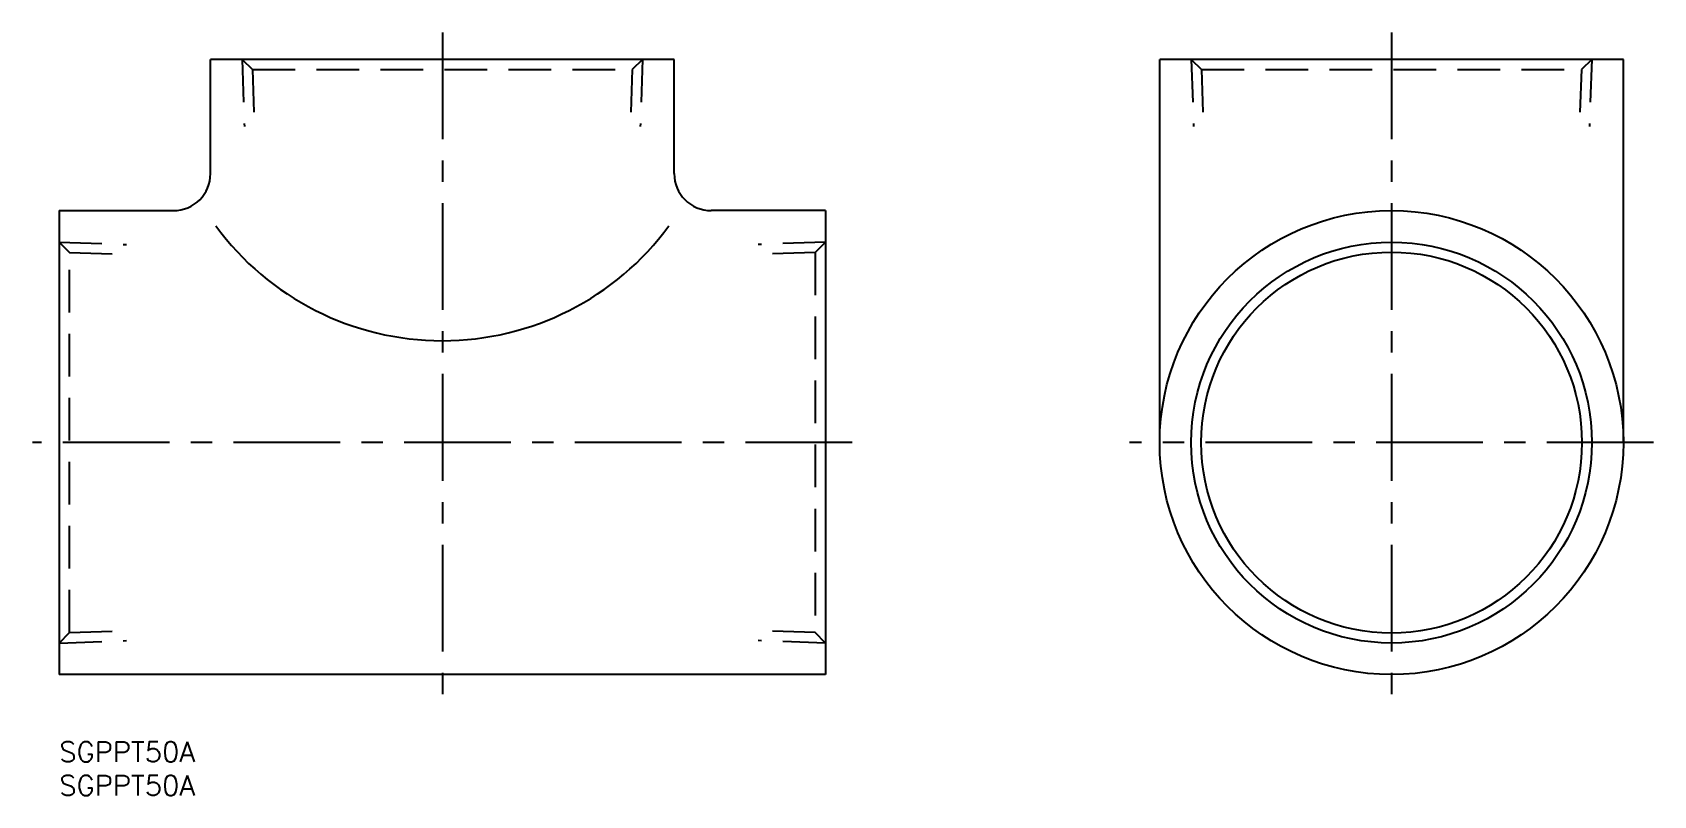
# Model space of a CAD drawing. Extents: x -4 to 237, y -8 to 106.
import ezdxf

# ---------------------------------------------------------------- set-up
doc = ezdxf.new("R2010")
doc.units = 0
doc.header["$LTSCALE"] = 0.5
doc.linetypes.add('CENTER', pattern=[50.8, 31.75, -6.35, 6.35, -6.35])
doc.linetypes.add('DASHED', pattern=[19.05, 12.7, -6.35])
for name, color, linetype in [('MSM_CENTER', 1, 'CENTER'), ('MSM_CONTINUOUS', 7, 'CONTINUOUS'), ('MSM_DASHED', 4, 'DASHED'), ('MSM_NARROW', 5, 'CONTINUOUS'), ('MSM_PART_NUMBER', 7, 'CONTINUOUS')]:
    doc.layers.add(name, color=color, linetype=linetype)
doc.styles.get("Standard").update_dxf_attribs({"font": 'txt.shx', "height": 3, "bigfont": 'bigfont.shx'})

# ---------------------------------------------------------------- blocks, each defined once
blk = doc.blocks.new('*U8')
at = {"layer": 'MSM_PART_NUMBER'}
blk.add_text('SGPPT50A', height=3, dxfattribs=at).set_placement((0, -3))
blk = doc.blocks.new('*U9')
at = {"layer": 'MSM_PART_NUMBER'}
blk.add_text('SGPPT50A', height=3, dxfattribs=at).set_placement((0, -8))

msp = doc.modelspace()

# ---------------------------------------------------------------- linework, layer by layer
at = {"layer": 'MSM_CENTER'}
for p, q in [((57, 105.5), (57, 5.5)), ((198.25, 105.5), (198.25, 5.5)), ((118, 44.5), (-4, 44.5)), ((237.25, 44.5), (159.25, 44.5))]:
    msp.add_line(p, q, dxfattribs=at)
at = {"layer": 'MSM_CONTINUOUS'}
for p, q in [((91.5, 101.5), (22.5, 101.5)), ((22.5, 84.5), (22.5, 101.5)), ((91.5, 84.5), (91.5, 101.5)), ((232.75, 101.5), (163.75, 101.5)), ((163.75, 44.5), (163.75, 101.5)), ((232.75, 44.5), (232.75, 101.5)), ((0, 79), (0, 10)), ((0, 79), (17, 79)), ((114, 79), (97, 79)), ((114, 79), (114, 10)), ((114, 10), (0, 10))]:
    msp.add_line(p, q, dxfattribs=at)
for radius in [34.5, 28.33]:
    msp.add_circle((198.25, 44.5), radius, dxfattribs=at)
for centre, radius, start, end in [((17, 84.5), 5.5, 270, 0), ((97, 84.5), 5.5, 180, 270), ((57, 101.5), 41.85, 216.3137, 323.6863)]:
    msp.add_arc(centre, radius, start, end, dxfattribs=at)
at = {"layer": 'MSM_DASHED'}
for p, q in [((27.19, 101.5), (28.73, 99.97)), ((27.19, 101.5), (27.54, 91.5)), ((86.81, 101.5), (85.27, 99.97)), ((86.81, 101.5), (86.46, 91.5)), ((168.44, 101.5), (169.97, 99.97)), ((168.44, 101.5), (168.79, 91.5)), ((228.05, 101.5), (226.52, 99.97)), ((228.05, 101.5), (227.7, 91.5)), ((28.73, 99.97), (85.27, 99.97)), ((28.73, 99.97), (29.02, 91.5)), ((85.27, 99.97), (84.98, 91.5)), ((169.97, 99.97), (226.52, 99.97)), ((169.97, 99.97), (170.27, 91.5)), ((226.52, 99.97), (226.22, 91.5)), ((0, 74.31), (1.53, 72.77)), ((0, 74.31), (10, 73.96)), ((1.53, 16.23), (1.53, 72.77)), ((1.53, 72.77), (10, 72.48)), ((114, 74.31), (104, 73.96)), ((112.47, 72.77), (104, 72.48)), ((114, 74.31), (112.47, 72.77)), ((112.47, 72.77), (112.47, 16.23)), ((0, 14.69), (1.53, 16.23)), ((0, 14.69), (10, 15.04)), ((1.53, 16.23), (10, 16.52)), ((112.47, 16.23), (104, 16.52)), ((114, 14.69), (104, 15.04)), ((114, 14.69), (112.47, 16.23))]:
    msp.add_line(p, q, dxfattribs=at)
at = {"layer": 'MSM_NARROW'}
msp.add_circle((198.25, 44.5), 29.81, dxfattribs=at)

# ---------------------------------------------------------------- block references
at = {"layer": 'MSM_CONTINUOUS'}
for name in ['*U8', '*U9']:
    msp.add_blockref(name, (0, 0), dxfattribs=at)

doc.saveas('drawing.dxf')
